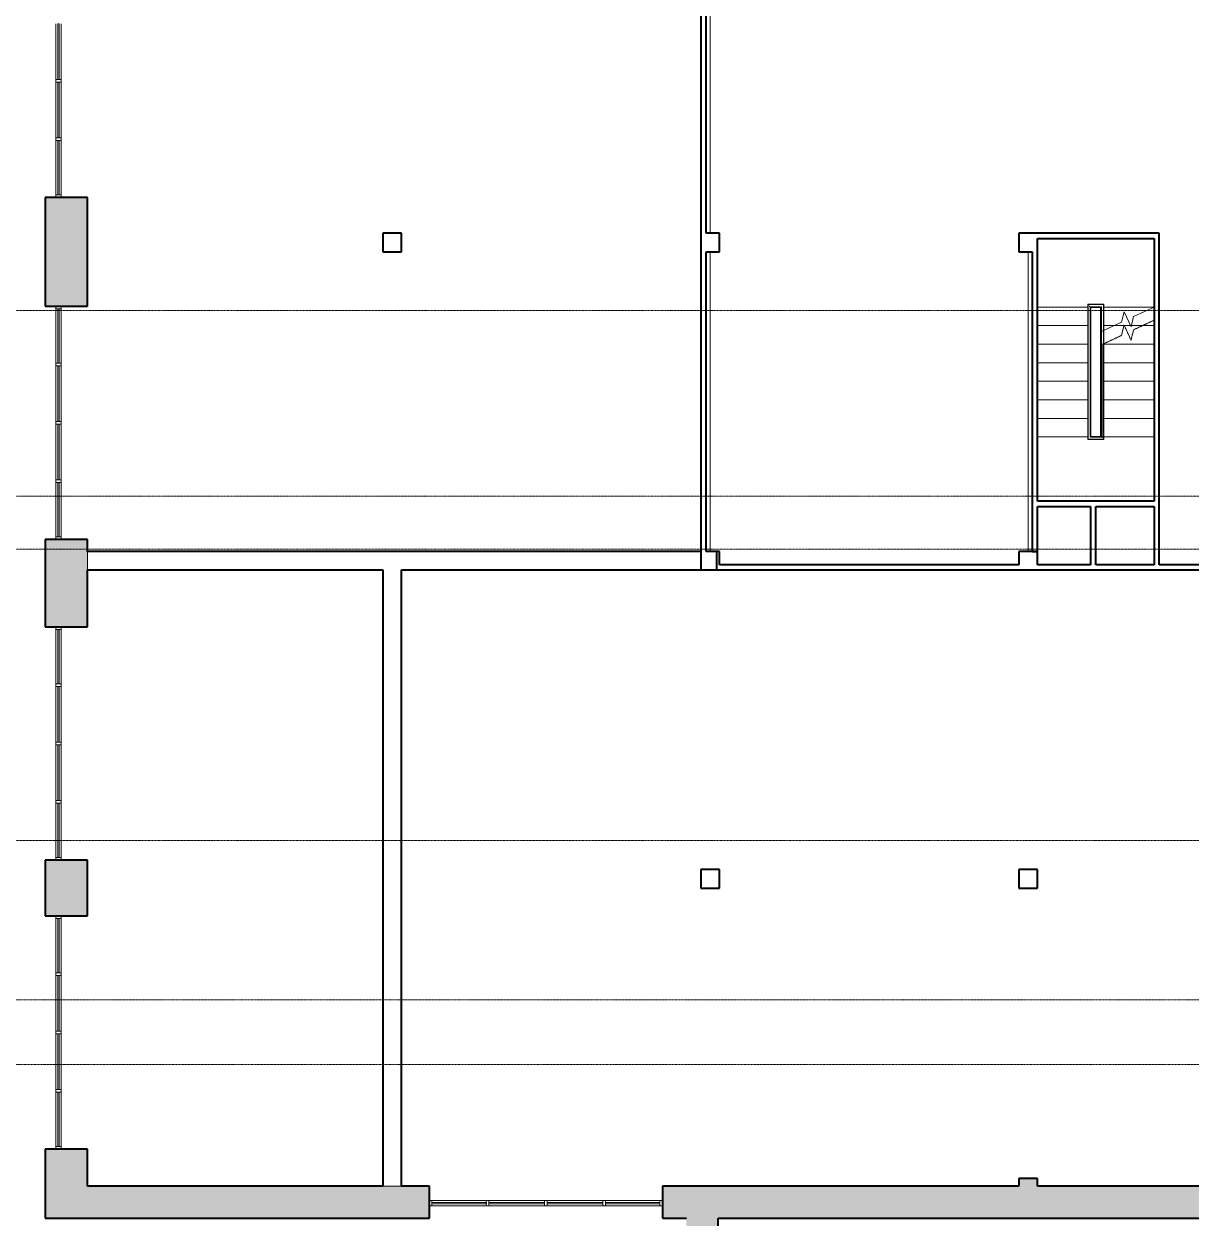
# Model space of a CAD drawing. Header units: millimetres. Extents: x -13853 to 411335, y -23261 to 161252.
# Drawn here: x 167845 to 189872, y 58485 to 81010 of the extents above; entities that cross this region are included whole.
import ezdxf

# ---------------------------------------------------------------- set-up
doc = ezdxf.new("R2010")
doc.units = ezdxf.units.MM
doc.linetypes.add('ADSK_Линия сетки', pattern=[21, 12, -3, 3, -3])
doc.linetypes.add('ADSK_Сверху', pattern=[4.5, 3, -1.5])
for name, color, linetype, lineweight in [('Импосты витража', 7, 'Continuous', 18), ('Лестницы', 7, 'Continuous', 18), ('Несущие колонны', 7, 'Continuous', 18), ('Ограждение', 7, 'Continuous', 18), ('Оси', 7, 'Continuous', 9), ('Панели витража', 7, 'Continuous', 18), ('Перекрытия', 7, 'Continuous', 18), ('Поручни', 7, 'Continuous', 18), ('Стены', 7, 'Continuous', 18), ('Стены разрез', 7, 'Continuous', 40), ('Стены штриховка', 7, 'Continuous', 18)]:
    doc.layers.add(name, color=color, linetype=linetype, lineweight=lineweight)

# ---------------------------------------------------------------- blocks, each defined once
blk = doc.blocks.new('Ограждение - Ограждение-712020-001_Весь этаж')
at = {"layer": 'Ограждение', "linetype": 'ADSK_Сверху'}
for p, q in [((188163, 74954), (188163, 73220)), ((188173, 74954), (188173, 73220)), ((188178, 74956), (188178, 73220)), ((188193, 74963), (188193, 73220)), ((188218, 74975), (188218, 73220)), ((188223, 74977), (188223, 73220)), ((188193, 73220), (188163, 73220)), ((188223, 73220), (188173, 73220)), ((188218, 73220), (188178, 73220))]:
    blk.add_line(p, q, dxfattribs=at)
at = {"layer": 'Поручни'}
for p, q in [((187922, 75721), (188223, 75721)), ((187922, 75670), (187922, 75721)), ((187927, 75716), (188218, 75716)), ((187927, 75670), (187927, 75716)), ((187952, 75674), (187952, 75691)), ((188218, 75716), (188218, 75225)), ((188223, 75721), (188223, 75227)), ((187922, 73170), (187922, 75670)), ((187927, 73175), (187927, 75670)), ((187967, 75676), (188178, 75676)), ((187967, 73215), (187967, 75676)), ((187982, 75661), (188163, 75661)), ((187982, 73230), (187982, 75661)), ((188163, 75661), (188163, 75204)), ((188178, 75676), (188178, 75206)), ((188163, 75204), (188172, 75204)), ((188163, 75204), (188172, 75204)), ((188163, 75204), (188163, 73230)), ((188172, 75204), (188178, 75206)), ((188172, 75204), (188178, 75206)), ((188173, 75207), (188173, 75204)), ((188173, 75204), (188178, 75206)), ((188178, 75206), (188218, 75225)), ((188178, 75206), (188218, 75225)), ((188178, 75206), (188218, 75225)), ((188178, 75206), (188178, 73215)), ((188218, 75225), (188223, 75227)), ((188218, 75225), (188218, 73220)), ((188223, 75227), (188223, 73220)), ((188178, 73215), (187967, 73215)), ((188163, 73230), (187982, 73230)), ((188193, 73217), (188193, 73200)), ((188218, 73220), (188218, 73175)), ((188223, 73220), (188223, 73170)), ((188223, 73170), (187922, 73170)), ((188218, 73175), (187927, 73175))]:
    blk.add_line(p, q, dxfattribs=at)
blk = doc.blocks.new('Системная панель - ADSK_Cтеклопакет_25-705793-001_Весь этаж')
at = {"layer": 'Панели витража'}
for p, q in [((513, 13), (-513, 13)), ((-513, 13), (-513, -13)), ((513, -13), (513, 13)), ((-513, -13), (513, -13))]:
    blk.add_line(p, q, dxfattribs=at)
blk = doc.blocks.new('Системная панель - ADSK_Cтеклопакет_25-705794-001_Весь этаж')
at = {"layer": 'Панели витража'}
for p, q in [((525, 12.5), (-525, 12.5)), ((-525, 12.5), (-525, -12.5)), ((525, -12.5), (525, 12.5)), ((-525, -12.5), (525, -12.5))]:
    blk.add_line(p, q, dxfattribs=at)
blk = doc.blocks.new('Прямоугольный импост - 50х100-V9-001_Весь этаж')
at = {"layer": 'Импосты витража'}
for p, q in [((-50, 50), (0, 50)), ((-50, -50), (-50, 50)), ((0, 50), (0, -50)), ((0, -50), (-50, -50))]:
    blk.add_line(p, q, dxfattribs=at)
blk = doc.blocks.new('Прямоугольный импост - 50х100-705773-001_Весь этаж')
at = {"layer": 'Импосты витража'}
for p, q in [((168447, 59835), (168447, 60860)), ((168547, 60860), (168547, 59835))]:
    blk.add_line(p, q, dxfattribs=at)
blk = doc.blocks.new('Прямоугольный импост - 50х100-705774-001_Весь этаж')
at = {"layer": 'Импосты витража'}
for p, q in [((168447, 60910), (168447, 61960)), ((168547, 61960), (168547, 60910))]:
    blk.add_line(p, q, dxfattribs=at)
blk = doc.blocks.new('Прямоугольный импост - 50х100-V10-001_Весь этаж')
at = {"layer": 'Импосты витража'}
for p, q in [((-25, 50), (25, 50)), ((-25, -50), (-25, 50)), ((25, 50), (25, -50)), ((25, -50), (-25, -50))]:
    blk.add_line(p, q, dxfattribs=at)
blk = doc.blocks.new('Прямоугольный импост - 50х100-V11-001_Весь этаж')
at = {"layer": 'Импосты витража'}
for p, q in [((0, 50), (-50, 50)), ((-50, 50), (-50, -50)), ((0, -50), (0, 50)), ((-50, -50), (0, -50))]:
    blk.add_line(p, q, dxfattribs=at)
blk = doc.blocks.new('Системная панель - ADSK_Cтеклопакет_25-705800-001_Весь этаж')
at = {"layer": 'Панели витража'}
for p, q in [((513, 13), (-513, 13)), ((-513, 13), (-513, -13)), ((513, -13), (513, 13)), ((-513, -13), (513, -13))]:
    blk.add_line(p, q, dxfattribs=at)
blk = doc.blocks.new('Системная панель - ADSK_Cтеклопакет_25-705801-001_Весь этаж')
at = {"layer": 'Панели витража'}
for p, q in [((525, 12.5), (-525, 12.5)), ((-525, 12.5), (-525, -12.5)), ((525, -12.5), (525, 12.5)), ((-525, -12.5), (525, -12.5))]:
    blk.add_line(p, q, dxfattribs=at)
blk = doc.blocks.new('Прямоугольный импост - 50х100-V12-001_Весь этаж')
at = {"layer": 'Импосты витража'}
for p, q in [((-50, 50), (0, 50)), ((-50, -50), (-50, 50)), ((0, 50), (0, -50)), ((0, -50), (-50, -50))]:
    blk.add_line(p, q, dxfattribs=at)
blk = doc.blocks.new('Прямоугольный импост - 50х100-705791-001_Весь этаж')
at = {"layer": 'Импосты витража'}
for p, q in [((168447, 68560), (168447, 69585)), ((168547, 69585), (168547, 68560))]:
    blk.add_line(p, q, dxfattribs=at)
blk = doc.blocks.new('Прямоугольный импост - 50х100-705792-001_Весь этаж')
at = {"layer": 'Импосты витража'}
for p, q in [((168447, 67460), (168447, 68510)), ((168547, 68510), (168547, 67460))]:
    blk.add_line(p, q, dxfattribs=at)
blk = doc.blocks.new('Прямоугольный импост - 50х100-V13-001_Весь этаж')
at = {"layer": 'Импосты витража'}
for p, q in [((-25, 50), (25, 50)), ((-25, -50), (-25, 50)), ((25, 50), (25, -50)), ((25, -50), (-25, -50))]:
    blk.add_line(p, q, dxfattribs=at)
blk = doc.blocks.new('Прямоугольный импост - 50х100-V14-001_Весь этаж')
at = {"layer": 'Импосты витража'}
for p, q in [((0, 50), (-50, 50)), ((-50, 50), (-50, -50)), ((0, -50), (0, 50)), ((-50, -50), (0, -50))]:
    blk.add_line(p, q, dxfattribs=at)
blk = doc.blocks.new('Системная панель - ADSK_Cтеклопакет_25-705757-001_Весь этаж')
at = {"layer": 'Панели витража'}
for p, q in [((513, 13), (-513, 13)), ((-513, 13), (-513, -13)), ((513, -13), (513, 13)), ((-513, -13), (513, -13))]:
    blk.add_line(p, q, dxfattribs=at)
blk = doc.blocks.new('Системная панель - ADSK_Cтеклопакет_25-705758-001_Весь этаж')
at = {"layer": 'Панели витража'}
for p, q in [((525, 12.5), (-525, 12.5)), ((-525, 12.5), (-525, -12.5)), ((525, -12.5), (525, 12.5)), ((-525, -12.5), (525, -12.5))]:
    blk.add_line(p, q, dxfattribs=at)
blk = doc.blocks.new('Прямоугольный импост - 50х100-705762-001_Весь этаж')
at = {"layer": 'Импосты витража'}
for p, q in [((176572, 58815), (175547, 58815)), ((176572, 58715), (175547, 58715))]:
    blk.add_line(p, q, dxfattribs=at)
blk = doc.blocks.new('Прямоугольный импост - 50х100-705763-001_Весь этаж')
at = {"layer": 'Импосты витража'}
for p, q in [((177672, 58815), (176622, 58815)), ((177672, 58715), (176622, 58715))]:
    blk.add_line(p, q, dxfattribs=at)
blk = doc.blocks.new('Прямоугольный импост - 50х100-705764-001_Весь этаж')
at = {"layer": 'Импосты витража'}
for p, q in [((179847, 58815), (178822, 58815)), ((179847, 58715), (178822, 58715))]:
    blk.add_line(p, q, dxfattribs=at)
blk = doc.blocks.new('Прямоугольный импост - 50х100-705765-001_Весь этаж')
at = {"layer": 'Импосты витража'}
for p, q in [((-50, 50), (0, 50)), ((-50, -50), (-50, 50)), ((0, 50), (0, -50)), ((0, -50), (-50, -50))]:
    blk.add_line(p, q, dxfattribs=at)
blk = doc.blocks.new('Прямоугольный импост - 50х100-705767-001_Весь этаж')
at = {"layer": 'Импосты витража'}
for p, q in [((-25, 50), (25, 50)), ((-25, -50), (-25, 50)), ((25, 50), (25, -50)), ((25, -50), (-25, -50))]:
    blk.add_line(p, q, dxfattribs=at)
blk = doc.blocks.new('Прямоугольный импост - 50х100-705771-001_Весь этаж')
at = {"layer": 'Импосты витража'}
for p, q in [((0, 50), (-50, 50)), ((-50, 50), (-50, -50)), ((0, -50), (0, 50)), ((-50, -50), (0, -50))]:
    blk.add_line(p, q, dxfattribs=at)

msp = doc.modelspace()

# ---------------------------------------------------------------- hatches: boundary and pattern name
at = {"layer": 'Стены'}
h = msp.add_hatch(color=256, dxfattribs=at)
h.paths.add_polyline_path([(169047, 59085), (169047, 59785), (168247, 59785), (168247, 59085)], flags=0)
h.paths.add_polyline_path([(168247, 64185), (169047, 64185), (169047, 65235), (168247, 65235)], flags=0)
h.paths.add_polyline_path([(169047, 69635), (169047, 71285), (168247, 71285), (168247, 69635)], flags=0)
h.paths.add_polyline_path([(169047, 75685), (169047, 77735), (168247, 77735), (168247, 75685)], flags=0)
h.paths.add_polyline_path([(169047, 82135), (169047, 83635), (168247, 83635), (168247, 82135)], flags=0)
h.paths.add_polyline_path([(168247, 88035), (169047, 88035), (169047, 89785), (168247, 89785), (168247, 88520)], flags=0)
h.paths.add_polyline_path([(169047, 94185), (169047, 95735), (168247, 95735), (168247, 94185)], flags=0)
h.paths.add_polyline_path([(169047, 100135), (169047, 101685), (168247, 101685), (168247, 100135)], flags=0)
h.paths.add_polyline_path([(168247, 106085), (169047, 106085), (169047, 107435), (168247, 107435)], flags=0)
h = msp.add_hatch(color=256, dxfattribs=at)
h.paths.add_polyline_path([(179897, 58485), (180347, 58485), (180347, 59085), (179897, 59085)], flags=0)
h.paths.add_polyline_path([(171322, 58485), (175497, 58485), (175497, 59085), (168247, 59085), (168247, 58485)], flags=0)
h = msp.add_hatch(color=256, dxfattribs=at)
h.paths.add_polyline_path([(180947, 46395), (180947, 46985), (180347, 46985), (180347, 46395)], flags=0)
h.paths.add_polyline_path([(180947, 49185), (180947, 49785), (180347, 49785), (180347, 49185)], flags=0)
h.paths.add_polyline_path([(180347, 54384), (180947, 54384), (180947, 59085), (180347, 59085), (180347, 58485)], flags=0)
h = msp.add_hatch(color=256, dxfattribs=at)
h.paths.add_polyline_path([(205347, 58485), (205347, 59085), (198097, 59085), (198097, 58485), (205078, 58485)], flags=0)
h.paths.add_polyline_path([(192597, 58485), (193697, 58485), (193697, 59085), (186972, 59085), (186972, 58885), (186622, 58885), (186622, 59085), (180947, 59085), (180947, 58485), (188200, 58485)], flags=0)
msp.add_hatch(color=256, dxfattribs=at).paths.add_polyline_path([(186622, 58885), (186972, 58885), (186972, 59235), (186622, 59235), (186622, 59085)], flags=0)

# ---------------------------------------------------------------- linework, layer by layer
at = {"layer": 'Лестницы'}
for p, q in [((186972, 75670), (187922, 75670)), ((189172, 75670), (188223, 75670)), ((188559, 75384), (188606, 75579)), ((188606, 75579), (188738, 75295)), ((188738, 75295), (188786, 75490)), ((188786, 75490), (189172, 75670)), ((186972, 75320), (187922, 75320)), ((188218, 75225), (188559, 75384)), ((188422, 75320), (188223, 75320)), ((188727, 75320), (188422, 75320)), ((188744, 75320), (188727, 75320)), ((189172, 75320), (188744, 75320)), ((188172, 75207), (188172, 75204)), ((188172, 75204), (188178, 75206)), ((186972, 74970), (187922, 74970)), ((189172, 74970), (188223, 74970)), ((186972, 74620), (187922, 74620)), ((189172, 74620), (188223, 74620)), ((186972, 74270), (187922, 74270)), ((189172, 74270), (188223, 74270)), ((186972, 73920), (187922, 73920)), ((189172, 73920), (188223, 73920)), ((186972, 73570), (187922, 73570)), ((189172, 73570), (188223, 73570)), ((186972, 73220), (187922, 73220)), ((189172, 73220), (188223, 73220))]:
    msp.add_line(p, q, dxfattribs=at)
at = {"layer": 'Лестницы', "linetype": 'ADSK_Сверху'}
for p, q in [((186972, 75670), (187922, 75670)), ((189172, 75670), (188223, 75670)), ((186972, 75320), (187922, 75320)), ((188422, 75320), (188223, 75320)), ((188727, 75320), (188422, 75320)), ((188559, 75134), (188606, 75329)), ((188610, 75320), (188604, 75320)), ((188610, 75320), (188604, 75320)), ((188606, 75329), (188738, 75045)), ((188744, 75320), (188727, 75320)), ((188738, 75045), (188786, 75240)), ((189172, 75320), (188744, 75320)), ((188786, 75240), (189172, 75420)), ((189172, 75320), (188958, 75320)), ((189172, 75320), (188958, 75320)), ((189172, 75376), (189172, 73220)), ((188172, 74954), (188559, 75134)), ((186972, 74970), (187922, 74970)), ((188172, 74954), (188172, 73220)), ((189172, 74970), (188207, 74970)), ((189172, 74970), (188207, 74970)), ((189172, 74970), (188223, 74970)), ((186972, 74620), (187922, 74620)), ((189172, 74620), (188172, 74620)), ((189172, 74620), (188172, 74620)), ((189172, 74620), (188223, 74620)), ((186972, 74270), (187922, 74270)), ((189172, 74270), (188172, 74270)), ((189172, 74270), (188172, 74270)), ((189172, 74270), (188223, 74270)), ((186972, 73920), (187922, 73920)), ((189172, 73920), (188172, 73920)), ((189172, 73920), (188172, 73920)), ((189172, 73920), (188223, 73920)), ((186972, 73570), (187922, 73570)), ((189172, 73570), (188172, 73570)), ((189172, 73570), (188172, 73570)), ((189172, 73570), (188223, 73570)), ((186972, 73220), (187922, 73220)), ((189172, 73220), (188172, 73220)), ((189172, 73220), (188223, 73220))]:
    msp.add_line(p, q, dxfattribs=at)
at = {"layer": 'Несущие колонны', "lineweight": 40}
for p, q in [((174972, 77060), (174622, 77060)), ((174622, 77060), (174622, 76710)), ((174972, 76710), (174972, 77060)), ((174622, 76710), (174972, 76710)), ((174972, 71060), (174622, 71060)), ((180972, 65060), (180622, 65060)), ((180622, 65060), (180622, 64710)), ((180972, 64710), (180972, 65060)), ((186972, 65060), (186622, 65060)), ((186622, 65060), (186622, 64710)), ((186972, 64710), (186972, 65060)), ((180622, 64710), (180972, 64710)), ((186622, 64710), (186972, 64710))]:
    msp.add_line(p, q, dxfattribs=at)
at = {"layer": 'Оси', "linetype": 'ADSK_Линия сетки'}
for p, q in [((-13035, 75605), (410517, 75605)), ((-13035, 72105), (410517, 72105)), ((-13035, 71105), (410517, 71105)), ((-13035, 65605), (410517, 65605)), ((410517, 62605), (-13035, 62605)), ((410517, 61385), (-13035, 61385))]:
    msp.add_line(p, q, dxfattribs=at)
at = {"layer": 'Перекрытия'}
for p, q in [((180797, 82710), (180797, 77060)), ((180797, 76710), (180797, 71060)), ((186797, 71060), (186797, 76710))]:
    msp.add_line(p, q, dxfattribs=at)
at = {"layer": 'Стены разрез'}
for p, q in [((180622, 82710), (180622, 77060)), ((180722, 77060), (180722, 82710)), ((169047, 77735), (168247, 77735)), ((168247, 77735), (168247, 75685)), ((169047, 75685), (169047, 77735)), ((180622, 77060), (180622, 76710)), ((180972, 77060), (180722, 77060)), ((180972, 76710), (180972, 77060)), ((186972, 77060), (186622, 77060)), ((186622, 77060), (186622, 76710)), ((189272, 77060), (186972, 77060)), ((189272, 70810), (189272, 77060)), ((186972, 76710), (186972, 76960)), ((186972, 76960), (189172, 76960)), ((189172, 76960), (189172, 72010)), ((180622, 76710), (180622, 71060)), ((180722, 76710), (180972, 76710)), ((180722, 71060), (180722, 76710)), ((186622, 76710), (186872, 76710)), ((186872, 76710), (186872, 71060)), ((186972, 72010), (186972, 76710)), ((168247, 75685), (169047, 75685)), ((189172, 72010), (186972, 72010)), ((186972, 71060), (186972, 71910)), ((186972, 71910), (187972, 71910)), ((187972, 71910), (187972, 70810)), ((188072, 71910), (189172, 71910)), ((188072, 70810), (188072, 71910)), ((189172, 71910), (189172, 70810)), ((169047, 71285), (168247, 71285)), ((168247, 71285), (168247, 69635)), ((169047, 71060), (169047, 71285)), ((174622, 71060), (169047, 71060)), ((180622, 71060), (174972, 71060)), ((180622, 71060), (180622, 70710)), ((180972, 71060), (180722, 71060)), ((180922, 71060), (180722, 71060)), ((180922, 70710), (180922, 71060)), ((180972, 70810), (180972, 71060)), ((186972, 71060), (186622, 71060)), ((186622, 71060), (186622, 70810)), ((186872, 71060), (186972, 71060)), ((186972, 70810), (186972, 71060)), ((186622, 70810), (180972, 70810)), ((187972, 70810), (186972, 70810)), ((189172, 70810), (188072, 70810)), ((192622, 70810), (189272, 70810)), ((169047, 69635), (169047, 70710)), ((169047, 70710), (174622, 70710)), ((174622, 70710), (174622, 65060)), ((174972, 65060), (174972, 70710)), ((174972, 70710), (180922, 70710)), ((180622, 70710), (180972, 70710)), ((180972, 70710), (186622, 70710)), ((186622, 70710), (186972, 70710)), ((186972, 70710), (192622, 70710)), ((168247, 69635), (169047, 69635)), ((169047, 65235), (168247, 65235)), ((168247, 65235), (168247, 64185)), ((169047, 64185), (169047, 65235)), ((174622, 65060), (174622, 64710)), ((174972, 64710), (174972, 65060)), ((174622, 64710), (174622, 59085)), ((174972, 59085), (174972, 64710)), ((168247, 64185), (169047, 64185)), ((169047, 59785), (168247, 59785)), ((168247, 59785), (168247, 58485)), ((169047, 59085), (169047, 59785)), ((174622, 59085), (169047, 59085)), ((175497, 59085), (174972, 59085)), ((175497, 58485), (175497, 59085)), ((179897, 59085), (179897, 58485)), ((186622, 59085), (179897, 59085)), ((186972, 59235), (186622, 59235)), ((186622, 59235), (186622, 59085)), ((186972, 59085), (186972, 59235)), ((193697, 59085), (186972, 59085)), ((168247, 58485), (175497, 58485)), ((179897, 58485), (180347, 58485)), ((180947, 54384), (180947, 58485)), ((180947, 58485), (192597, 58485))]:
    msp.add_line(p, q, dxfattribs=at)
at = {"layer": 'Стены штриховка'}
for p, q in [((169047, 70710), (169047, 71060)), ((174972, 59085), (174622, 59085))]:
    msp.add_line(p, q, dxfattribs=at)

# ---------------------------------------------------------------- block references
at = {"layer": 'Импосты витража'}
for name, p in [('Прямоугольный импост - 50х100-705792-001_Весь этаж', (0, 12500)), ('Прямоугольный импост - 50х100-705792-001_Весь этаж', (0, 11400)), ('Прямоугольный импост - 50х100-705791-001_Весь этаж', (0, 9225)), ('Прямоугольный импост - 50х100-705773-001_Весь этаж', (0, 14775)), ('Прямоугольный импост - 50х100-705774-001_Весь этаж', (0, 12600)), ('Прямоугольный импост - 50х100-705774-001_Весь этаж', (0, 11500)), ('Прямоугольный импост - 50х100-705773-001_Весь этаж', (0, 11500)), ('Прямоугольный импост - 50х100-705791-001_Весь этаж', (0, 0)), ('Прямоугольный импост - 50х100-705792-001_Весь этаж', (0, 0)), ('Прямоугольный импост - 50х100-705792-001_Весь этаж', (0, -1100)), ('Прямоугольный импост - 50х100-705791-001_Весь этаж', (0, -3275)), ('Прямоугольный импост - 50х100-705773-001_Весь этаж', (0, 3275)), ('Прямоугольный импост - 50х100-705774-001_Весь этаж', (0, 1100)), ('Прямоугольный импост - 50х100-705774-001_Весь этаж', (0, 0)), ('Прямоугольный импост - 50х100-705773-001_Весь этаж', (0, 0)), ('Прямоугольный импост - 50х100-705762-001_Весь этаж', (0, 0)), ('Прямоугольный импост - 50х100-705763-001_Весь этаж', (0, 0)), ('Прямоугольный импост - 50х100-705763-001_Весь этаж', (1100, 0)), ('Прямоугольный импост - 50х100-705764-001_Весь этаж', (0, 0))]:
    msp.add_blockref(name, p, dxfattribs=at)
at = {"layer": 'Импосты витража', "extrusion": (0, 0, -1)}
for name, p, rotation in [('Прямоугольный импост - 50х100-V13-001_Весь этаж', (-168497, 79935), 270.0000000000004), ('Прямоугольный импост - 50х100-V13-001_Весь этаж', (-168497, 78835), 270.0000000000004), ('Прямоугольный импост - 50х100-V12-001_Весь этаж', (-168497, 77735), 270.0000000000004), ('Прямоугольный импост - 50х100-V9-001_Весь этаж', (-168497, 75685), 90.0000000000002), ('Прямоугольный импост - 50х100-V10-001_Весь этаж', (-168497, 74585), 90.0000000000002), ('Прямоугольный импост - 50х100-V10-001_Весь этаж', (-168497, 73485), 90.0000000000002), ('Прямоугольный импост - 50х100-V10-001_Весь этаж', (-168497, 72385), 90.0000000000002), ('Прямоугольный импост - 50х100-V13-001_Весь этаж', (-168497, 68535), 270.0000000000002), ('Прямоугольный импост - 50х100-V13-001_Весь этаж', (-168497, 67435), 270.0000000000002), ('Прямоугольный импост - 50х100-V13-001_Весь этаж', (-168497, 66335), 270.0000000000002), ('Прямоугольный импост - 50х100-V12-001_Весь этаж', (-168497, 65235), 270.0000000000002), ('Прямоугольный импост - 50х100-V9-001_Весь этаж', (-168497, 64185), 90.00000000000007), ('Прямоугольный импост - 50х100-V10-001_Весь этаж', (-168497, 63085), 90.00000000000007), ('Прямоугольный импост - 50х100-V10-001_Весь этаж', (-168497, 61985), 90.00000000000007), ('Прямоугольный импост - 50х100-V10-001_Весь этаж', (-168497, 60885), 90.00000000000007), ('Прямоугольный импост - 50х100-705767-001_Весь этаж', (-176597, 58765), 180), ('Прямоугольный импост - 50х100-705767-001_Весь этаж', (-177697, 58765), 180), ('Прямоугольный импост - 50х100-705767-001_Весь этаж', (-178797, 58765), 180), ('Прямоугольный импост - 50х100-705765-001_Весь этаж', (-179897, 58765), 180)]:
    msp.add_blockref(name, p, dxfattribs=dict(at, rotation=rotation))
at = {"layer": 'Импосты витража'}
for name, p, rotation in [('Прямоугольный импост - 50х100-V11-001_Весь этаж', (168497, 71285), 269.9999999999998), ('Прямоугольный импост - 50х100-V14-001_Весь этаж', (168497, 69635), 89.99999999999984), ('Прямоугольный импост - 50х100-V11-001_Весь этаж', (168497, 59785), 269.9999999999999), ('Прямоугольный импост - 50х100-705771-001_Весь этаж', (175497, 58765), 180)]:
    msp.add_blockref(name, p, dxfattribs=dict(at, rotation=rotation))
at = {"layer": 'Ограждение'}
msp.add_blockref('Ограждение - Ограждение-712020-001_Весь этаж', (0, 0), dxfattribs=at)
at = {"layer": 'Панели витража'}
for name, p, rotation in [('Системная панель - ADSK_Cтеклопакет_25-705801-001_Весь этаж', (168497, 80485), 269.9999999999996), ('Системная панель - ADSK_Cтеклопакет_25-705801-001_Весь этаж', (168497, 79385), 269.9999999999996), ('Системная панель - ADSK_Cтеклопакет_25-705800-001_Весь этаж', (168497, 78298), 269.9999999999996), ('Системная панель - ADSK_Cтеклопакет_25-705793-001_Весь этаж', (168497, 75123), 89.9999999999998), ('Системная панель - ADSK_Cтеклопакет_25-705794-001_Весь этаж', (168497, 74035), 89.9999999999998), ('Системная панель - ADSK_Cтеклопакет_25-705794-001_Весь этаж', (168497, 72935), 89.9999999999998), ('Системная панель - ADSK_Cтеклопакет_25-705793-001_Весь этаж', (168497, 71848), 89.9999999999998), ('Системная панель - ADSK_Cтеклопакет_25-705800-001_Весь этаж', (168497, 69073), 269.9999999999998), ('Системная панель - ADSK_Cтеклопакет_25-705801-001_Весь этаж', (168497, 67985), 269.9999999999998), ('Системная панель - ADSK_Cтеклопакет_25-705801-001_Весь этаж', (168497, 66885), 269.9999999999998), ('Системная панель - ADSK_Cтеклопакет_25-705800-001_Весь этаж', (168497, 65798), 269.9999999999998), ('Системная панель - ADSK_Cтеклопакет_25-705793-001_Весь этаж', (168497, 63623), 89.99999999999993), ('Системная панель - ADSK_Cтеклопакет_25-705794-001_Весь этаж', (168497, 62535), 89.99999999999993), ('Системная панель - ADSK_Cтеклопакет_25-705794-001_Весь этаж', (168497, 61435), 89.99999999999993), ('Системная панель - ADSK_Cтеклопакет_25-705793-001_Весь этаж', (168497, 60348), 89.99999999999993)]:
    msp.add_blockref(name, p, dxfattribs=dict(at, rotation=rotation))
for name, p in [('Системная панель - ADSK_Cтеклопакет_25-705757-001_Весь этаж', (176060, 58765)), ('Системная панель - ADSK_Cтеклопакет_25-705758-001_Весь этаж', (177147, 58765)), ('Системная панель - ADSK_Cтеклопакет_25-705758-001_Весь этаж', (178247, 58765)), ('Системная панель - ADSK_Cтеклопакет_25-705757-001_Весь этаж', (179335, 58765))]:
    msp.add_blockref(name, p, dxfattribs=at)

doc.saveas('drawing.dxf')
